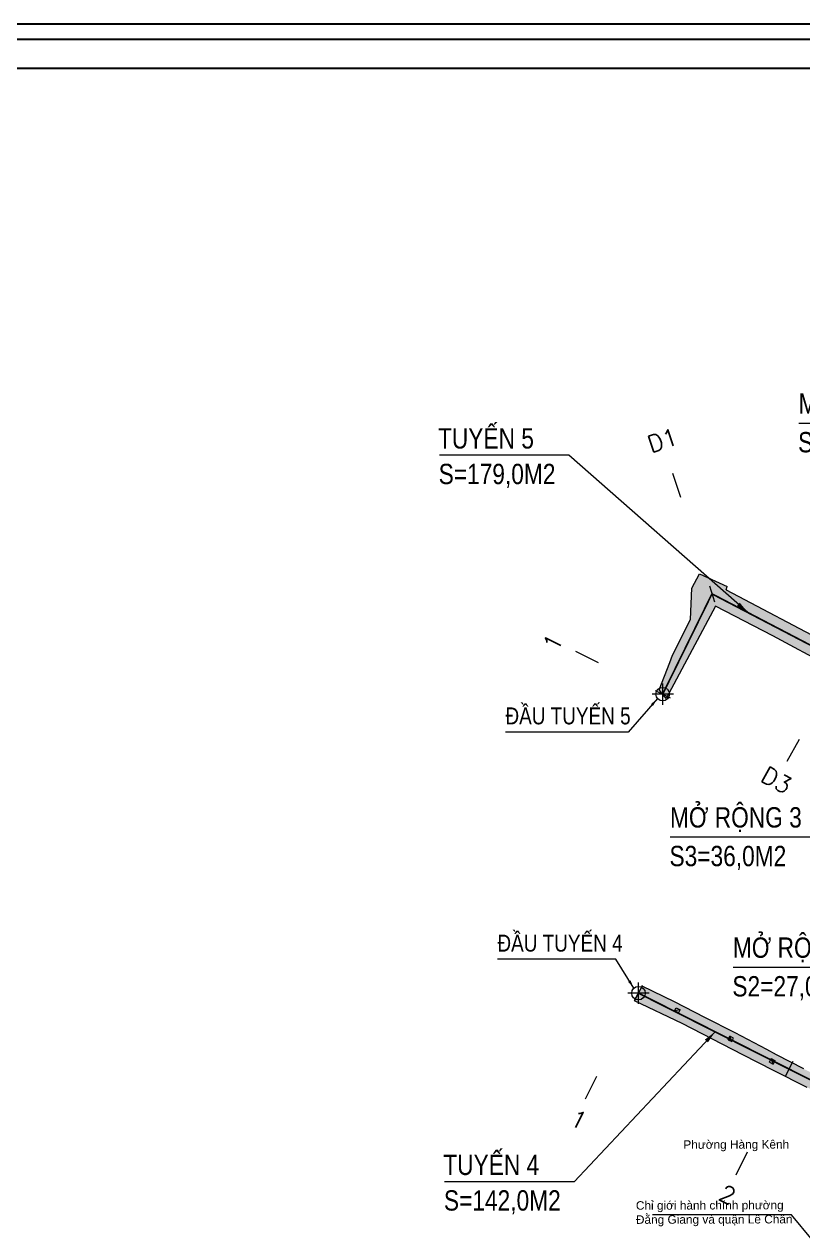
# Model space of a CAD drawing. Header units: metres. Extents: x 596935 to 599449, y 2303977 to 2305782.
# Drawn here: x 598594.8 to 598686.8, y 2304804.3 to 2304947.1 of the extents above; entities that cross this region are included whole.
import ezdxf

# ---------------------------------------------------------------- set-up
doc = ezdxf.new("R2010")
doc.units = ezdxf.units.M
doc.header["$MEASUREMENT"] = 0
doc.linetypes.add('CENTERX2', pattern=[4, 2.5, -0.5, 0.5, -0.5])
doc.linetypes.add('HIDDEN', pattern=[0.375, 0.25, -0.125])
for name, color, linetype in [('duong', 3, 'Continuous'), ('ga', 5, 'Continuous'), ('GHI CHU', 7, 'Continuous'), ('KHUNGTEN', 5, 'Continuous'), ('pntelev', 2, 'Continuous'), ('thep', 2, 'Continuous'), ('TUYEN', 7, 'Continuous')]:
    doc.layers.add(name, color=color, linetype=linetype)
for name, color, linetype, lineweight in [('LC Dim', 8, 'Continuous', 18), ('LC Hatch', 252, 'Continuous', 9), ('LC Khac', 4, 'Continuous', 9), ('LC MANH DUT', 35, 'HIDDEN', 5), ('LC Text2', 7, 'Continuous', 25)]:
    doc.layers.add(name, color=color, linetype=linetype, lineweight=lineweight)
doc.styles.add('ghi chu', font='arial.ttf')
doc.styles.add('T2', font='', dxfattribs={"width": 0.8})
doc.styles.add('TENCOC', font='Vnromanc.shx')
doc.styles.get('T2').set_extended_font_data('.VnArialH')
doc.dimstyles.get("Standard").update_dxf_attribs({"dimtxt": 0.18, "dimasz": 0.18, "dimexe": 0.18, "dimexo": 0.0625, "dimgap": 0.09, "dimtad": 0, "dimtih": 1, "dimtoh": 1, "dimdec": 4, "dimzin": 0, "dimdsep": 46, "dimtxsty": 'Standard', "dimcen": 0.09, "dimadec": 0, "dimazin": 0, "dimtfac": 1, "dimtdec": 4, "dimtofl": 0, "dimtmove": 0, "dimatfit": 3, "dimfxl": 1, "dimtolj": 1, "dimtzin": 0, "dimarcsym": 0})
pattern_1 = [(140, (598794.324, 2304714.6822), (0.188256, 2.15178), [0.225, -2.475]), (85, (598794.324, 2304714.6822), (-2.256576, -0.416254), [0.18, -1.98]), (190.4514, (598794.3397, 2304714.8616), (-2.06832, 1.735527), [0.19122, -2.103426]), (136.1842, (598793.724, 2304714.6822), (0.496558, 3.201724), [0.3375, -3.7125]), (186.6356, (598793.7653, 2304714.949), (-2.922356, 2.803986), [0.28683, -3.15514]), (81.1842, (598793.724, 2304714.6822), (-2.922356, 2.803986), [0.27, -2.97]), (111, (598793.874, 2304714.9822), (1.207857, 1.790721), [0.225, -2.475]), (56, (598793.874, 2304714.9822), (-2.17545, 0.729946), [0.18, -1.98]), (161.4514, (598793.9746, 2304715.1315), (-0.967593, 2.520667), [0.19122, -2.103426]), (127.5, (598794.324, 2304714.68224), (-0.9986816, 0.0364796), [0, -1.956, 0, -2.01, 0, -1.9875]), (97.5, (598794.324, 2304714.6822), (-1.183235, 0.7892086), [0, -1.146, 0, -1.911, 0, -0.7575]), (57.5, (598794.324, 2304714.01324), (0.0676646, 1.6014673), [0, -0.75, 0, -2.34, 0, -3.105]), (47.5, (598794.324, 2304713.7132), (-0.300315, 1.7495585), [0, -0.975, 0, -1.554, 0, -2.205])]

# ---------------------------------------------------------------- blocks, each defined once
blk = doc.blocks.new('a2')
at = {"layer": 'Defpoints', "flags": 128}
blk.add_lwpolyline([(297, 102.507), (0, 102.507), (0, -102.507), (297, -102.507)], close=True, dxfattribs=at)
at = {"layer": 'KHUNGTEN'}
blk.add_lwpolyline([(295.885, -100.496), (10, -100.496), (10, 101.392), (295.885, 101.392)], close=True, dxfattribs=at)
at = {"layer": 'thep'}
blk.add_lwpolyline([(293.77, -98.381), (12.115, -98.381), (12.115, 99.277), (293.77, 99.277)], close=True, dxfattribs=at)
blk = doc.blocks.new('bu lon')
at = {"layer": 'LC Khac', "color": 9}
for p, q in [((0.786, 0), (-0.786, 0)), ((0, -0.786), (0, 0.786))]:
    blk.add_line(p, q, dxfattribs=at)
at = {"layer": 'LC Khac', "color": 7}
blk.add_circle((0, 0), 0.5, dxfattribs=at)
blk = doc.blocks.new('MM')
at = {"layer": 'LC Khac', "xscale": 2.289702860291335, "yscale": 2.289702860291335, "zscale": 2.289702860291335}
blk.add_blockref('bu lon', (0, 0), dxfattribs=at)
blk = doc.blocks.new('COCTRENTUYEN')
at = {"layer": 'TUYEN', "color": 5, "lineweight": 0}
for p, q in [((-7.65, 250.49), (-6.71, 247.64)), ((-19.1, 229.48), (-16.41, 228.15)), ((7.29, 219.08), (5.84, 216.46))]:
    blk.add_line(p, q, dxfattribs=at)
at = {"layer": 'TUYEN', "color": 2, "lineweight": 0}
for p, q in [((-3.3, 237.2), (-2.68, 235.3)), ((-9.71, 224.86), (-7.92, 223.97)), ((-11.22, 190.04), (-12.12, 188.25)), ((6.56, 181.08), (5.66, 179.29)), ((-16.62, 179.32), (-17.97, 176.64)), ((1.16, 170.36), (-0.19, 167.68))]:
    blk.add_line(p, q, dxfattribs=at)
at = {"layer": 'TUYEN', "color": 1, "linetype": 'CENTERX2', "lineweight": 40, "const_width": 0.2}
for points in [[(-8.81, 224.42), (-2.99, 236.25), (9.41, 229.79), (12.18, 227.89), (24.36, 222.6), (29.99, 220.24), (44.43, 211.96), (46.25, 211.12), (49.33, 210.23), (57.8, 204.52)], [(-11.67, 189.14), (23.89, 171.23), (27.29, 179.15), (45.01, 170.14)]]:
    blk.add_lwpolyline(points, dxfattribs=at)
at = {"layer": 'LC MANH DUT', "xscale": 0.6987324145411622, "yscale": 0.6987324145411622, "zscale": 0.6987324145411622, "rotation": 359.999216292062}
for p in [(-8.81, 224.42), (-11.67, 189.14)]:
    blk.add_blockref('MM', p, dxfattribs=at)
at = {"layer": 'LC Text2', "style": 'T2', "width": 0.8}
for s, p in [('®Çu tuyÕn 5', (-27.37, 220.85, 0)), ('®Çu tuyÕn 4', (-28.32, 194.04, 0))]:
    blk.add_text(s, height=2, rotation=0.0008, dxfattribs=at).set_placement(p)
at = {"layer": 'TUYEN', "color": 5, "lineweight": 0, "style": 'TENCOC'}
for s, rotation, p in [('D1', 18.1191, (-10.17, 252.85)), ('1', 63.7887, (-21.27, 229.33)), ('D3', 331.0813, (2.61, 214.24))]:
    blk.add_text(s, height=2, rotation=rotation, dxfattribs=at).set_placement(p)
at = {"layer": 'TUYEN', "color": 2, "lineweight": 0, "style": 'TENCOC'}
for s, p in [('1', (-19.93, 173.71)), ('2', (-2.36, 164.86))]:
    blk.add_text(s, height=2, rotation=333.2602, dxfattribs=at).set_placement(p)
at = {"layer": 'LC Dim', "lineweight": 0}
for points in [[(-9.42, 223.89), (-12.88, 219.92), (-27.35, 219.92)], [(-12.22, 189.72), (-14.36, 193.16), (-28.3, 193.16)]]:
    blk.add_leader(points, dimstyle='Standard', override={"dimasz": 1, "dimgap": 0.09, "dimtad": 0, "dimdsep": 0, "dimtix": 1, "dimlwd": 0, "dimlwe": 0}, dxfattribs=at)

msp = doc.modelspace()

# ---------------------------------------------------------------- hatches: boundary and pattern name
at = {"layer": 'LC Hatch', "linetype": 'Continuous', "lineweight": 0}
h = msp.add_hatch(dxfattribs=at)
h.set_pattern_fill('AR-CONC', color=256, scale=0.3, angle=90)
h.set_pattern_definition(pattern_1)
h.paths.add_polyline_path([(598708.649, 2304865.523), (598707.141, 2304866.137), (598704.497, 2304867.137), (598695.097, 2304870.759), (598691.551, 2304872.229), (598691.655, 2304873.049), (598677.711, 2304880.38), (598677.834, 2304880.772), (598674.573, 2304882.275), (598673.654, 2304880.597), (598673.523, 2304876.904), (598671.382, 2304872.668), (598671.074, 2304871.836), (598669.795, 2304868.595), (598670.641, 2304867.576), (598676.448, 2304878.46), (598683.239, 2304874.95), (598690.355, 2304871.125), (598694.527, 2304868.904), (598698.596, 2304866.795), (598698.787, 2304867.053), (598707.332, 2304863.287), (598708.655, 2304862.346), (598726.743, 2304852.667), (598727.041, 2304853.189), (598731.79, 2304850.505), (598731.568, 2304850.115), (598734.894, 2304848.293), (598736.017, 2304847.534), (598737.644, 2304848.838), (598737.192, 2304849.016), (598725.097, 2304855.979), (598725.101, 2304855.986)])
h = msp.add_hatch(dxfattribs=at)
h.set_pattern_fill('AR-CONC', color=256, scale=0.3, angle=90)
h.set_pattern_definition(pattern_1)
h.paths.add_polyline_path([(598707.205, 2304821.187), (598722.095, 2304813.679), (598724.066, 2304812.726), (598724.212, 2304812.572), (598724.343, 2304812.23), (598724.668, 2304811.994), (598724.929, 2304811.794), (598725, 2304815.335), (598724.517, 2304814.805), (598718.378, 2304817.716), (598711.681, 2304821.087), (598707.231, 2304823.318), (598705.15, 2304824.203), (598704.807, 2304823.397), (598703.491, 2304820.516), (598701.922, 2304816.606), (598699.435, 2304817.776), (598686.887, 2304823.866), (598683.65, 2304825.548), (598682.507, 2304826.166), (598678.794, 2304828.118), (598675.18, 2304829.938), (598671.633, 2304831.783), (598667.81, 2304833.614), (598666.869, 2304831.926), (598672.492, 2304829.265), (598676.062, 2304827.428), (598679.632, 2304825.587), (598683.272, 2304823.738), (598687.236, 2304821.736), (598691.033, 2304819.82), (598695.07, 2304817.74), (598695.068, 2304817.571), (598704.011, 2304813.533), (598704.411, 2304814.422)])

# ---------------------------------------------------------------- linework, layer by layer
at = {"layer": 'duong', "color": 4, "linetype": 'Continuous', "lineweight": 0}
for p, q in [((598673.654, 2304880.597), (598674.573, 2304882.275)), ((598674.573, 2304882.275), (598677.834, 2304880.772)), ((598673.523, 2304876.904), (598673.654, 2304880.597)), ((598677.711, 2304880.38), (598691.655, 2304873.049)), ((598676.448, 2304878.46), (598670.641, 2304867.576)), ((598683.239, 2304874.95), (598676.448, 2304878.46)), ((598671.382, 2304872.668), (598673.523, 2304876.904)), ((598690.355, 2304871.125), (598683.239, 2304874.95)), ((598671.074, 2304871.836), (598671.382, 2304872.668)), ((598669.795, 2304868.595), (598671.074, 2304871.836)), ((598670.641, 2304867.576), (598669.795, 2304868.595)), ((598667.81, 2304833.614), (598666.869, 2304831.926)), ((598671.633, 2304831.783), (598667.81, 2304833.614)), ((598666.869, 2304831.926), (598672.492, 2304829.265)), ((598675.18, 2304829.938), (598671.633, 2304831.783)), ((598678.794, 2304828.118), (598675.18, 2304829.938)), ((598672.492, 2304829.265), (598676.062, 2304827.428)), ((598676.062, 2304827.428), (598679.632, 2304825.587)), ((598682.507, 2304826.166), (598678.794, 2304828.118)), ((598679.632, 2304825.587), (598683.272, 2304823.738)), ((598683.65, 2304825.548), (598682.507, 2304826.166)), ((598686.887, 2304823.866), (598683.65, 2304825.548)), ((598683.272, 2304823.738), (598687.236, 2304821.736))]:
    msp.add_line(p, q, dxfattribs=at)
at = {"layer": 'duong', "color": 4, "linetype": 'Continuous', "lineweight": 0, "flags": 128}
msp.add_lwpolyline([(598677.711, 2304880.38), (598677.834, 2304880.772)], dxfattribs=at)
at = {"layer": 'ga', "linetype": 'Continuous', "lineweight": 0}
for p, q in [((598671.626, 2304830.721), (598671.825, 2304831.089)), ((598672.282, 2304830.829), (598671.626, 2304830.721)), ((598672.088, 2304830.469), (598671.626, 2304830.721)), ((598672.083, 2304830.46), (598672.282, 2304830.829)), ((598678.37, 2304827.101), (598678.146, 2304827.723)), ((598682.823, 2304824.666), (598683.029, 2304825.088)), ((598682.823, 2304824.666), (598683.249, 2304824.443)), ((598683.029, 2304825.088), (598683.455, 2304824.864)), ((598683.249, 2304824.443), (598683.029, 2304825.088))]:
    msp.add_line(p, q, dxfattribs=at)
at = {"layer": 'ga', "linetype": 'Continuous', "lineweight": 0, "flags": 128}
for points in [[(598671.825, 2304831.089), (598672.282, 2304830.829)], [(598677.943, 2304827.311), (598678.37, 2304827.101), (598678.573, 2304827.512)], [(598677.945, 2304827.314), (598678.146, 2304827.723)], [(598678.573, 2304827.512), (598678.146, 2304827.723)], [(598683.455, 2304824.864), (598683.249, 2304824.443)]]:
    msp.add_lwpolyline(points, dxfattribs=at)

# ---------------------------------------------------------------- block references
at = {"layer": 'LC Text2', "linetype": 'Continuous', "lineweight": 0}
msp.add_blockref('COCTRENTUYEN', (598679.033, 2304643.669), dxfattribs=at)
at = {"layer": 'pntelev', "linetype": 'Continuous', "lineweight": 0, "xscale": 1.6, "yscale": 1.6, "zscale": 1.6}
msp.add_blockref('a2', (598498.144, 2304783.116), dxfattribs=at)

# ---------------------------------------------------------------- texts
at = {"layer": 'GHI CHU', "linetype": 'Continuous', "lineweight": 0, "char_height": 1, "attachment_point": 1, "rotation": 0.17612, "style": 'ghi chu'}
for s, insert in [('\\pt3;Phường Hàng Kênh', (598672.664, 2304815.441)), ('\\pt3;Chỉ giới hành chính phường Đằng Giang và quận Lê Chân', (598667.059, 2304808.258))]:
    msp.add_mtext_dynamic_manual_height_columns(s, width=20.90461, gutter_width=1, heights=[0], dxfattribs=dict(at, insert=insert))
at = {"layer": 'LC Text2', "style": 'T2', "width": 0.8}
for s, p in [('më réng 4', (598686.268, 2304901.172, 0)), ('tuyÕn 5', (598643.696, 2304897.064, 0)), ('s4=47,0m2', (598686.207, 2304896.611, 0)), ('s=179,0m2', (598643.771, 2304892.863, 0)), ('më réng 3', (598671.087, 2304852.349, 0)), ('s3=36,0m2', (598671.026, 2304847.788, 0)), ('më réng 2', (598678.51, 2304836.98)), ('s2=27,0m2', (598678.449, 2304832.419)), ('tuyÕn 4', (598644.322, 2304811.355, 0)), ('s=142,0m2', (598644.396, 2304807.155, 0))]:
    msp.add_text(s, height=2.4, rotation=0, dxfattribs=at).set_placement(p)

# ---------------------------------------------------------------- leaders
at = {"color": 0, "linetype": 'Continuous', "lineweight": 0}
msp.add_leader([(598687.912, 2304803.651), (598685.426, 2304806.668), (598669.002, 2304806.668)], dimstyle='Standard', override={"dimgap": 0.09, "dimtad": 0, "dimdsep": 0, "dimtix": 1, "dimlwd": 0, "dimlwe": 0}, dxfattribs=at)
at = {"layer": 'LC Dim', "linetype": 'Continuous', "lineweight": 0}
for points in [[(598708.464, 2304876.813), (598703.662, 2304900.018), (598686.295, 2304900.018)], [(598680.285, 2304877.709), (598659.133, 2304896.271), (598643.858, 2304896.271)], [(598704.085, 2304855.035), (598688.481, 2304851.195), (598671.113, 2304851.195)], [(598706.033, 2304828.846, 0), (598695.904, 2304835.826, 0), (598678.536, 2304835.826, 0)], [(598676.412, 2304828.252), (598659.759, 2304810.562), (598644.483, 2304810.562)]]:
    msp.add_leader(points, dimstyle='Standard', override={"dimtxt": 0.5, "dimasz": 1.5, "dimgap": 0.09, "dimtad": 0, "dimdec": 2, "dimdsep": 0, "dimtdec": 2, "dimtix": 1, "dimlwd": 0, "dimlwe": 0}, dxfattribs=at)

doc.saveas('drawing.dxf')
